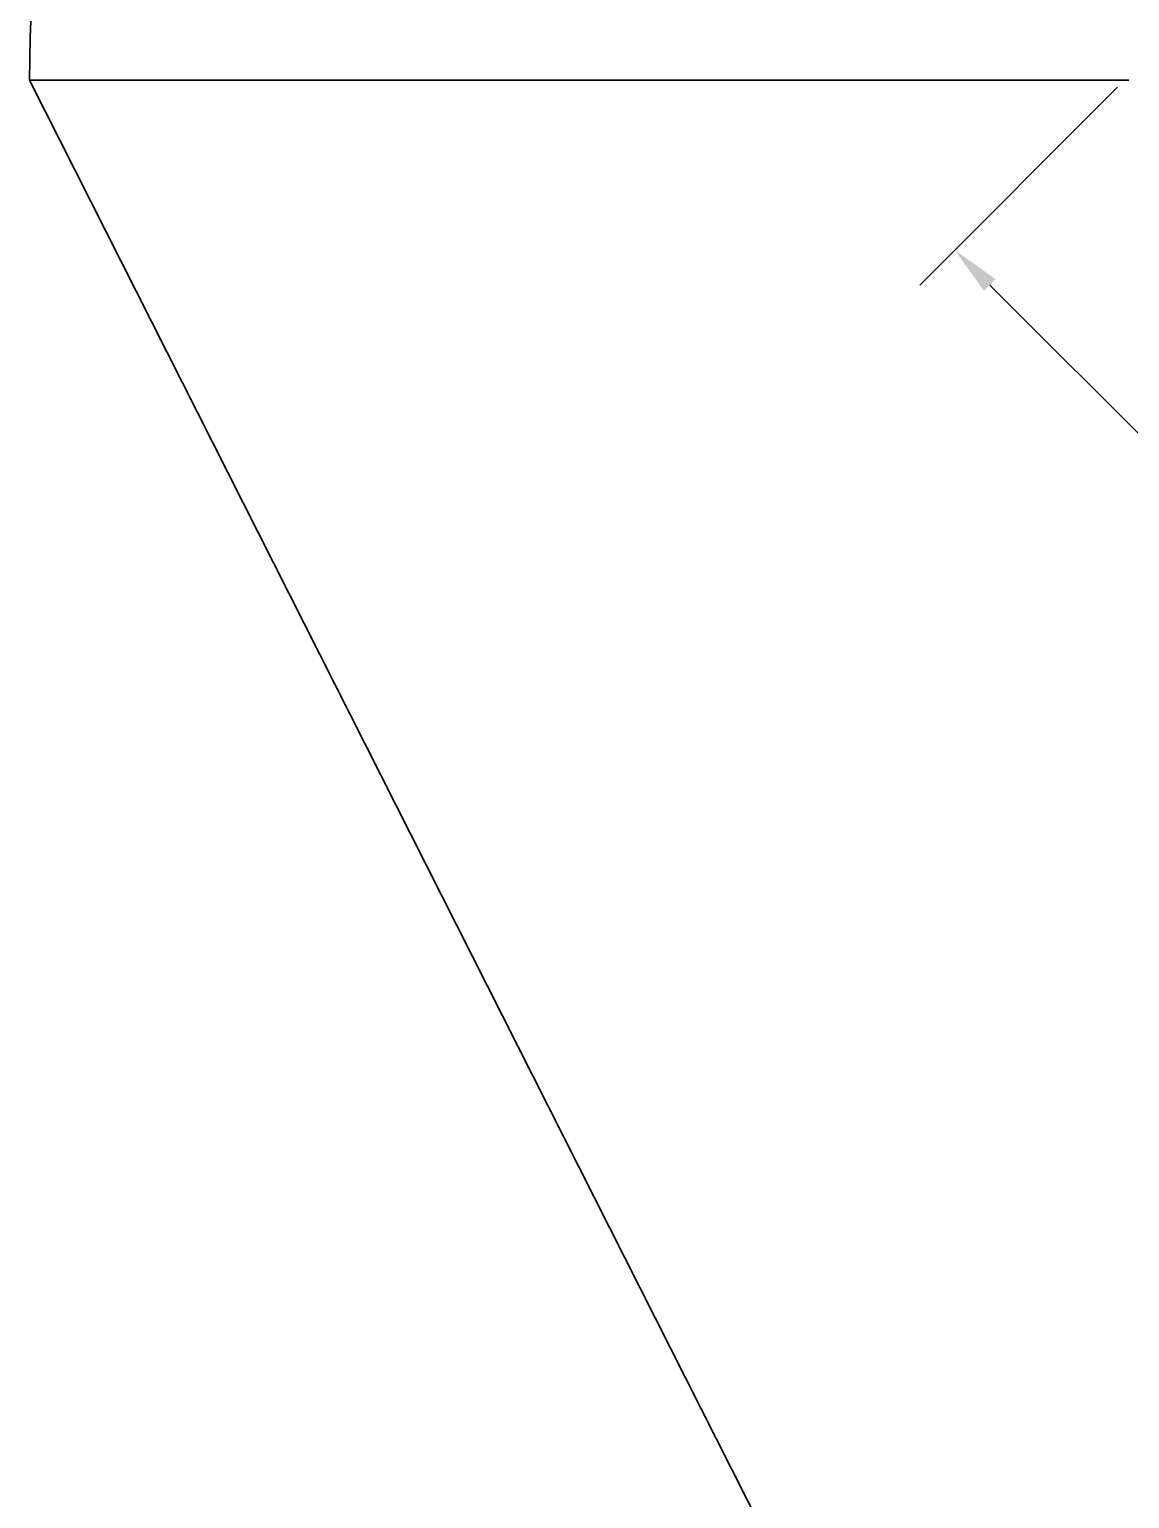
# Model space of a CAD drawing. Header units: inches. Extents: x -4 to 36.5, y -2.5 to 16.5.
# Drawn here: x -4 to 0, y 2.84 to 8.18 of the extents above; entities that cross this region are included whole.
import ezdxf

# ---------------------------------------------------------------- set-up
doc = ezdxf.new("R2010")
doc.units = ezdxf.units.IN
doc.header["$MEASUREMENT"] = 0
doc.layers.get('0').update_dxf_attribs({"lineweight": 30})
doc.styles.get("Standard").update_dxf_attribs({"font": 'arial.ttf'})
doc.dimstyles.new('Annotative', dxfattribs={"dimscale": 0, "dimtxt": 0.18, "dimasz": 0.18, "dimexe": 0.18, "dimexo": 0.0625, "dimgap": 0.09, "dimtad": 0, "dimtih": 1, "dimtoh": 1, "dimdec": 4, "dimzin": 0, "dimdsep": 46, "dimtxsty": 'Standard', "dimcen": 0.09, "dimadec": 0, "dimazin": 0, "dimtfac": 1, "dimtdec": 4, "dimtofl": 0, "dimtmove": 0, "dimatfit": 3, "dimfxl": 1, "dimtolj": 1, "dimtzin": 0, "dimarcsym": 0})

# ---------------------------------------------------------------- blocks, each defined once
blk = doc.blocks.new('*D4')
at = {"color": 0, "lineweight": -2, "transparency": 16777216}
for p, q in [((-0.0409, 7.9741), (-0.7603, 7.2548)), ((-0.5057, 7.2548), (3.185, 3.564)), ((7.2397, -0.4907), (3.5489, 3.2001)), ((7.9591, -0.0259), (7.2397, -0.7452))]:
    blk.add_line(p, q, dxfattribs=at)
at = {"color": 0, "transparency": 16777216}
for points in [[(-0.4845, 7.276), (-0.527, 7.2335), (-0.633, 7.382)], [(7.2609, -0.4695), (7.2185, -0.5119), (7.367, -0.618)]]:
    blk.add_solid(points, dxfattribs=at)
at = {"layer": 'Defpoints', "color": 0, "transparency": 16777216}
for p in [(0.0033, 8.0183), (-0.633, 7.382), (8.0033, 0.0183)]:
    blk.add_point(p, dxfattribs=at)
at = {"color": 0, "transparency": 16777216, "insert": (3.367, 3.382), "char_height": 0.18, "attachment_point": 5}
blk.add_mtext('\\A1;11.3137', dxfattribs=at)
blk = doc.blocks.new('Wood Cuts')
at = {"color": 2}
for points in [[(0, 8), (-4, 8)], [(-4, 8), (-0.00185, 0.09352)]]:
    blk.add_lwpolyline(points, dxfattribs=at)
blk.add_arc((1.99995, 7.97515), 6, 359.762677, 179.762677, dxfattribs=at)
at = {"color": 32, "true_color": 0xcd6928}
dim = blk.add_aligned_dim(p1=(8.00329, 0.01834), p2=(0.00329, 8.01834), distance=0.89988, dimstyle='Annotative', dxfattribs=at)
dim.commit()
dim.dimension.update_dxf_attribs({"geometry": '*D4', "text_midpoint": (3.36698, 3.38203)})

msp = doc.modelspace()

# ---------------------------------------------------------------- block references
at = {"color": 2}
msp.add_blockref('Wood Cuts', (0, 0), dxfattribs=at)

doc.saveas('drawing.dxf')
